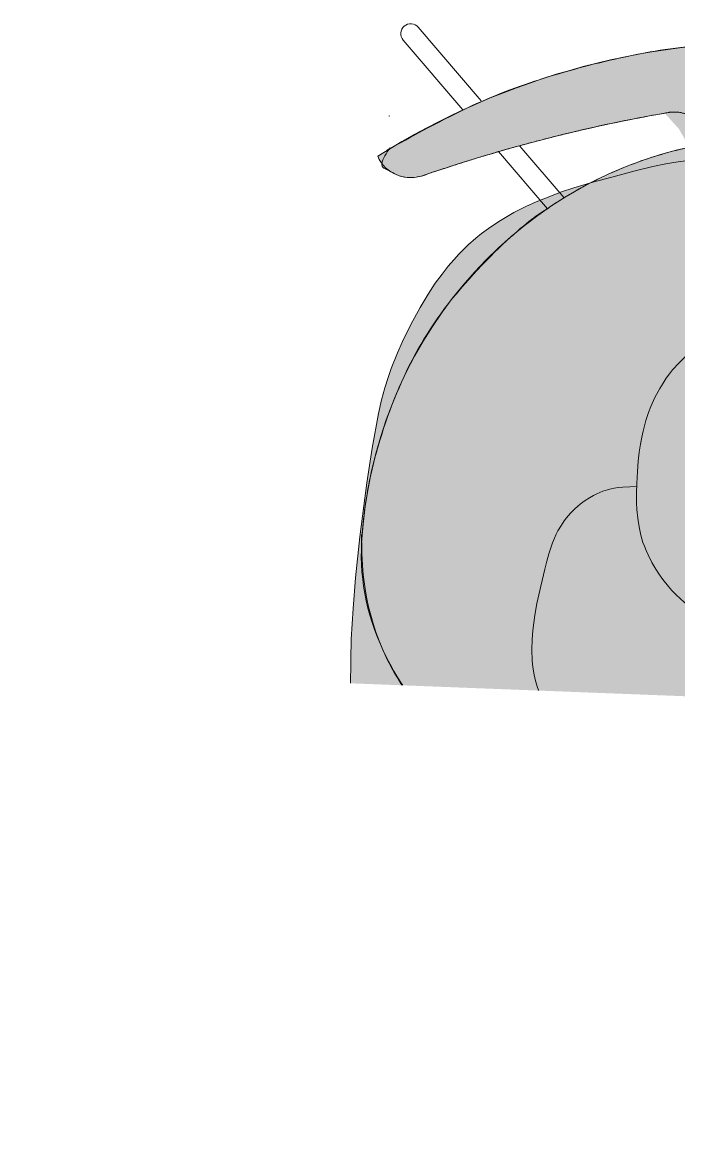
# Model space of a CAD drawing. Header units: millimetres. Extents: x 32078 to 83548, y -4690 to 56252.
# Drawn here: x 79330 to 79728, y 4141 to 4825 of the extents above; entities that cross this region are included whole.
import ezdxf

# ---------------------------------------------------------------- set-up
doc = ezdxf.new("R2010")
doc.units = ezdxf.units.MM
doc.header["$MEASUREMENT"] = 0
for name, color, linetype, lineweight in [('FURN-FREE', 1, 'Continuous', 0), ('PRES-FILL', 7, 'Continuous', 0), ('PRES-PEOP', 42, 'Continuous', 0)]:
    doc.layers.add(name, color=color, linetype=linetype, lineweight=lineweight)

# ---------------------------------------------------------------- blocks, each defined once
blk = doc.blocks.new('ANT')
at = {"color": 0, "linetype": 'ByBlock', "lineweight": -2}
for p, q in [((-230.6050000000105, 252.357999999992), (-230.5850000000064, 252.358999999994)), ((-222.1100000000006, 252.0419999999986), (-182.1699999999983, 208.846999999997)), ((-230.9230000000098, 243.8939999999902), (-193.1000000000058, 202.9899999999971)), ((249.7079999999987, 243.2330000000002), (208.2010000000009, 201.5609999999951)), ((258.2299999999959, 234.7639999999892), (218.9060000000027, 195.2989999999882)), ((-237.2880000000005, 197.6639999999979), (-237.7750000000087, 197.3369999999968)), ((-170.4360000000015, 178.4900000000052), (-139.4140000000043, 144.9219999999959)), ((-157.5270000000164, 182.199999999998), (-129.5179999999964, 151.9010000000026)), ((181.9289999999892, 175.1599999999908), (153.1640000000043, 146.2839999999951)), ((194.6730000000098, 170.9689999999891), (162.7639999999956, 138.9270000000015)), ((237.9220000000059, 154.1480000000001), (237.9239999999991, 154.1490000000022)), ((-190.0080000000016, -176.9710000000096), (-240.1240000000107, -227.2660000000005)), ((200.5109999999986, -183.8859999999968), (249.0679999999847, -236.3980000000092)), ((-180.8860000000132, -184.845000000003), (-231.622000000003, -235.7580000000007)), ((191.0699999999924, -191.3760000000084), (240.2560000000085, -244.5679999999966)), ((-240.101999999999, -235.751000000002), (-240.1240000000107, -235.7599999999993)), ((248.7309999999998, -244.874000000008), (248.7309999999852, -244.8850000000084))]:
    blk.add_line(p, q, dxfattribs=at)
at = {"color": 0, "linetype": 'ByBlock', "lineweight": -2, "extrusion": (0, 0, -1)}
for centre, radius, start, end in [((226.5099585044227, 247.9666756855686), 6.000000000000012, 47.15889444444444, 137.2503583333333), ((-10.84310449811164, -197.5296352611722), 449.2945550665204, 55.50108333333331, 90.38600277777779), ((-4.928342642931966, -185.8805704262895), 436.8134136936627, 91.17048888888888, 126.0554083333333), ((-253.9718071523967, 238.9973606325348), 6.000000000000004, 135.0319611111111, 224.8725805555556), ((-244.6581340468256, -240.4625302021313), 6.000000000000006, 137.325825, 227.2958666666667), ((-244.6504633875156, -240.4851204502565), 6.000000000000004, 227.1111666666667, 317.2096027777778)]:
    blk.add_arc(centre, radius, start, end, dxfattribs=at)
at = {"color": 0, "linetype": 'ByBlock', "lineweight": -2}
for centre, radius, start, end in [((-226.515271302691, 247.9676244759767), 5.999999999999996, 132.8928833333333, 222.7335027777778), ((253.9664626423328, 238.9966108046392), 6.000000000000006, 45.01981666666666, 135.1112805555555), ((132.7071059823938, -735.3424480638214), 962.6963830246399, 102.0174, 111.1355305555556), ((-169.4349192846275, -727.9805375626966), 971.6445047199427, 65.21296111111113, 74.33109166666668), ((-235.875985219478, -231.4913881488419), 6.000000000000004, 135.1867472222222, 225.1567888888889), ((-235.8691630907997, -231.5142489645104), 6.000000000000012, 224.9720888888888, 315.0705249999999)]:
    blk.add_arc(centre, radius, start, end, dxfattribs=at)
for centre, major_axis, ratio, start_param, end_param in [((-69.79697139904601, 189.0052291860693), (-18.85645010637373, -11.42001704835106), 0.7101413615132942, 2.274888714839134, 4.205581096373834), ((93.713626152894, 189.1944012008817), (18.41705503726558, -12.11588146826803), 0.7751110379519796, 2.077604210805752, 4.019110361497601)]:
    blk.add_ellipse(centre, major_axis=major_axis, ratio=ratio, start_param=start_param, end_param=end_param, dxfattribs=at)
at = {"color": 0, "linetype": 'ByBlock', "lineweight": -2, "extrusion": (0, 0, -1)}
for centre, major_axis, ratio, start_param, end_param in [((5.602032608047011, -66.64383137635195), (4.853131661300831, 259.9547020407177), 0.9615384615384601, 4.71238898038469, 6.033510042954888), ((9.50135314144427, -66.71662820160145), (4.853131661300831, 259.9547020407177), 0.9615384615384601, 0.2429364510200118, 1.570796326794897), ((246.9130862459133, 173.3136979749497), (9.336634261293675, 19.01903679660439), 0.7660621444968637, 1.570796326794897, 3.125323324560488), ((6.022656809931505, -66.65119433997006), (-253.4356479310827, 4.731426504006881), 0.7101157289572861, 3.141592653589793, 4.71322896856858)]:
    blk.add_ellipse(centre, major_axis=major_axis, ratio=ratio, start_param=start_param, end_param=end_param, dxfattribs=at)
at = {"color": 0, "linetype": 'ByBlock', "lineweight": -2, "extrusion": (0, 0, -0.9999999999999999)}
blk.add_ellipse((-222.6850850694027, 182.080675664628), major_axis=(20.94804797271574, 9.330090363337074), ratio=0.9239178866150758, start_param=1.587065655824202, end_param=3.141592653589793, dxfattribs=at)
at = {"color": 0, "linetype": 'ByBlock', "lineweight": -2, "extrusion": (0, 0, -0.9999999999999998)}
blk.add_ellipse((5.602729983103927, -66.64335468206355), major_axis=(-249.9564442699204, 4.666472751250923), ratio=0.7200000000000009, start_param=4.7115489922008, end_param=6.283185307179586, dxfattribs=at)
at = {"color": 0, "linetype": 'ByBlock', "lineweight": -2}
blk.add_point((258.2100000000064, 243.2360000000053), dxfattribs=at)
blk = doc.blocks.new('*U31')
h = blk.add_hatch(color=7)
edge = h.paths.add_edge_path()
edge.add_arc((-189.523069857958, 3.894953851107857), 436.8134136936625, 323.9445916666667, 358.8295111111111)
edge.add_line((247.1991972945689, -5.028036447503837), (248.1122242495794, -5.046691238021594))
edge.add_arc((-201.1721346928398, -2.019808004086372), 449.2945550665203, 359.6139972222223, 394.4989166666667)
edge.add_ellipse((178.4381762329613, 231.508381563428), major_axis=(-9.330090363337064, 20.94804797271573), ratio=0.9239178866150756, start_angle=1.272221872585407e-14, end_angle=89.06783611111112)
edge.add_line((158.9346738031709, 223.2300806680141), (158.9509580197864, 223.2407149623905))
edge.add_arc((-738.9849474954881, -123.8838094883686), 962.6963830246394, 18.35208826825931, 21.135530555555476, ccw=False)
edge.add_line((174.7483423471513, 179.2264030120568), (174.8475005683376, 179.2592964940268))
edge.add_line((174.8475005683376, 179.2592964940268), (174.7632560480815, 179.1814415873669))
edge.add_arc((-738.9849474954881, -123.8838094883686), 962.6963830246394, 12.01740000000001, 18.349268978559394, ccw=False)
edge.add_line((202.6133815910016, 76.5579839336715), (202.6133855943626, 76.55796512744564))
edge.add_ellipse((185.3627297544026, 78.62026789308584), major_axis=(-11.42001704835106, 18.85645010637373), ratio=0.7101413615132938, start_angle=130.3415222222222, end_angle=240.9620472222222, ccw=False)
edge.add_line((182.548972090568, 60.23238496079284), (182.7609163116595, 60.28017894513323))
edge.add_ellipse((-70.28633080801956, 3.22126388597826), major_axis=(259.9547020407176, -4.853131661300873), ratio=0.9615384615384599, start_angle=14.30533888888888, end_angle=36.56680948074337)
edge.add_line((141.2796922553734, 148.2373896328063), (141.2795005683292, 148.2372964940296))
edge.add_line((141.2795005683292, 148.2372964940296), (141.2796552746968, 148.2374394665385))
edge.add_ellipse((-70.28633080801956, 3.22126388597826), major_axis=(259.9547020407176, -4.853131661300873), ratio=0.9615384615384599, start_angle=36.56682350138795, end_angle=90)
edge.add_line((-65.61985805676068, 253.1777081558976), (-65.61938136247227, 253.1770107808261))
edge.add_ellipse((-70.28585411373206, 3.220566510921344), major_axis=(-4.666472751250969, -249.9564442699204), ratio=0.7200000000000008, start_angle=180, end_angle=270.0477989558357)
edge.add_line((-250.2583243620596, 6.371899793577404), (-250.2582958129464, 6.373381804273564))
edge.add_line((-250.2582958129406, 6.373381804252858), (-250.2583502784364, 6.370465271509602))
edge.add_line((-250.2583502784393, 6.370465271513389), (-250.2583243620558, 6.37189979357032))
edge.add_ellipse((-70.29369377163857, 2.800639684093767), major_axis=(-4.731426504006924, -253.4356479310827), ratio=0.710115728957286, start_angle=269.9522072734702, end_angle=360)
edge.add_line((-75.02512027564444, -250.6350082469871), (-75.02560038452975, -250.6345009173383))
edge.add_ellipse((-70.35912763326996, -0.6780566474189982), major_axis=(259.9547020407176, -4.853131661300873), ratio=0.9615384615384599, start_angle=270, end_angle=346.0807666666667)
edge.add_line((180.8396707460943, -65.5166733845399), (182.3148174292173, -65.89743086454109))
edge.add_ellipse((185.5519017692131, -84.89032965886872), major_axis=(-12.11588146826803, -18.41705503726557), ratio=0.7751110379519798, start_angle=119.0379527777778, end_angle=230.2780611111111, ccw=False)
edge.add_line((203.9136546580557, -84.16156648722244), (203.913648516741, -84.16158838126285))
edge.add_arc((-731.6230369943642, 178.2582157786528), 971.6445047199423, 335.21311689757607, 344.3310916666667, ccw=False)
edge.add_line((150.507241983214, -229.0981570245494), (150.5065005683336, -229.1007035059738))
edge.add_line((150.5065005683336, -229.1007035059738), (150.5061343833841, -229.1005555235897))
edge.add_line((150.5061343833841, -229.1005555235897), (150.5055005683334, -229.0987035059807))
edge.add_line((150.5055005683334, -229.0987035059807), (150.5383184758211, -228.9914209545095))
edge.add_ellipse((169.6711985432821, -238.089789751888), major_axis=(19.0190367966044, -9.336634261293678), ratio=0.7660621444968635, start_angle=180.9321638888889, end_angle=270)
edge.add_line((162.5187564786829, -252.659553866557), (163.6179454810781, -253.1991566765646))
at = {"color": 0}
blk.add_rational_spline([(163.6179454810836, -253.1991566765646), (244.3956380618656, -142.2440036543121), (247.1991972945671, -5.028036447503837), (247.6557107720746, -5.037363842769992), (248.1122242495794, -5.046691238021594), (249.0632559276291, 136.1162228151952), (169.1080861778337, 252.4564290876733), (150.0661567962443, 243.9753090432933), (158.93467380316, 223.2300806680141), (158.9428159114777, 223.2353978152096), (158.9509580197864, 223.2407149623905), (167.3843117158976, 201.425456879937), (174.7483423471567, 179.2264030120568), (174.7979214577445, 179.2428497530345), (174.8475005683376, 179.2592964940268), (174.8053783082105, 179.2203690406895), (174.7632560480815, 179.1814415873669), (191.5264878288363, 128.6399398121866), (202.6133815910052, 76.5579839336715), (202.6133835926821, 76.55797453057312), (202.6133855943626, 76.55796512744564), (207.6479790385383, 47.05271919770166), (182.5489720905607, 60.23238496079284), (182.6549442011146, 60.25628195295576), (182.7609163116595, 60.28017894513323), (171.0129643532546, 108.169977247002), (141.2796922553671, 148.2373896328063), (141.2795964118504, 148.2373430634179), (141.2795005683292, 148.2372964940296), (141.279577921513, 148.2373679802695), (141.2796552746968, 148.2374394665385), (65.21804999950018, 250.7350764623698), (-65.61985805676886, 253.1777081558976), (-65.61961970961602, 253.1773594683618), (-65.61938136247227, 253.1770107808261), (-245.7382225845531, 256.5396752922825), (-250.2583243620556, 6.37189979357936), (-250.2583100890397, 6.372640798916109), (-250.2582958129451, 6.373381804252858), (-250.2583230456876, 6.37192353788123), (-250.2583502784364, 6.370465271509602), (-250.2583373217258, 6.371182532544481), (-250.2583243620556, 6.37189979357936), (-255.1439419148483, -247.2723441011622), (-75.02512027564535, -250.6350082469871), (-75.02536033008619, -250.6347545821627), (-75.02560038452975, -250.6345009173383), (128.3684962364832, -254.4316945140599), (180.8396707460925, -65.51667338452535), (181.5772440876553, -65.70705212453322), (182.3148174292173, -65.89743086454109), (209.2685806552236, -53.96520079177571), (203.9136546580557, -84.16156648722244), (203.9136515873979, -84.16157743423537), (203.913648516741, -84.16158838126285), (182.9888989878018, -158.7591245014191), (150.5072419832268, -229.0981570245494), (150.5068712757729, -229.0994302652543), (150.5065005683336, -229.1007035059738), (150.5063174758589, -229.1006295147963), (150.5061343833841, -229.1005555235897), (150.5058174758578, -229.0996295147779), (150.5055005683334, -229.0987035059807), (150.5219095220764, -229.0450622302305), (150.5383184758211, -228.9914209545095), (143.8066565910885, -243.4735979856196), (162.518756478692, -252.6595538665715), (163.0683509798801, -252.9293552715681), (163.6179454810836, -253.1991566765646)], [1, 0.954018458761833, 1, 1, 1, 0.954018458761833, 1, 0.7128353987122346, 1, 1, 1, 0.9997050096312174, 1, 1, 1, 1, 1, 0.9984737766805626, 1, 1, 1, 0.5691322564512941, 1, 1, 1, 0.9811892478442809, 1, 1, 1, 1, 1, 0.8932412642455915, 1, 1, 1, 0.7068117680607829, 1, 0.9999999999957255, 1, 1, 1, 0.999999999995883, 1, 0.7068118065158087, 1, 1, 1, 0.7875766260787885, 1, 1, 1, 0.5646781698281227, 1, 1, 1, 0.9968360298930732, 1, 1, 1, 1, 1, 1, 1, 1, 1, 0.7128353987122346, 1, 1, 1], degree=2, knots=[0, 0, 0, 0.03448275862068965, 0.03448275862068965, 0.06896551724137931, 0.06896551724137931, 0.1034482758620689, 0.1034482758620689, 0.1379310344827586, 0.1379310344827586, 0.1724137931034482, 0.1724137931034482, 0.2068965517241378, 0.2068965517241378, 0.2241379310344826, 0.2241379310344826, 0.2413793103448275, 0.2413793103448275, 0.2758620689655172, 0.2758620689655172, 0.3103448275862069, 0.3103448275862069, 0.3448275862068964, 0.3448275862068964, 0.3793103448275861, 0.3793103448275861, 0.4137931034482755, 0.4137931034482755, 0.4310344827586206, 0.4310344827586206, 0.4482758620689654, 0.4482758620689654, 0.4827586206896549, 0.4827586206896549, 0.5172413793103448, 0.5172413793103448, 0.5517241379310345, 0.5517241379310345, 0.5862068965517239, 0.5862068965517239, 0.6206896551724138, 0.6206896551724138, 0.6551724137931033, 0.6551724137931033, 0.6896551724137929, 0.6896551724137929, 0.7241379310344825, 0.7241379310344825, 0.7586206896551724, 0.7586206896551724, 0.7931034482758622, 0.7931034482758622, 0.8275862068965517, 0.8275862068965517, 0.8620689655172412, 0.8620689655172412, 0.8965517241379309, 0.8965517241379309, 0.9051724137931034, 0.9051724137931034, 0.9137931034482757, 0.9137931034482757, 0.9224137931034483, 0.9224137931034483, 0.9310344827586206, 0.9310344827586206, 0.9655172413793103, 0.9655172413793103, 1, 1, 1], dxfattribs=at)
at = {"color": 0, "linetype": 'Continuous', "lineweight": 0, "rotation": 270}
blk.add_blockref('ANT', (-3.642499431667602, 8.823296494025271), dxfattribs=at)
blk = doc.blocks.new('SERIES 7')
at = {"color": 0, "linetype": 'Continuous', "lineweight": 0, "rotation": 89.99999999999997}
blk.add_blockref('*U31', (-5.046691238036146, -248.112224249594), dxfattribs=at)
blk = doc.blocks.new('*U120')
at = {"layer": 'PRES-FILL', "linetype": 'ByBlock', "lineweight": -2}
h = blk.add_hatch(color=0, dxfattribs=at)
edge = h.paths.add_edge_path(flags=16)
edge.add_spline(control_points=[(-239.9524863308998, -161.0124088863231), (-239.2212068480148, -157.9110122816201), (-235.7149674933871, -154.085007166912), (-231.4126016438286, -150.0678667386237)], knot_values=[0, 0, 0, 0, 1, 1, 1, 1], degree=3, periodic=0)
edge.add_spline(control_points=[(-231.4126016438286, -150.0678667386237), (-224.747478510214, -137.8873331370123), (-218.2168042378744, -120.9757911663764), (-212.9241151692513, -126.0238091647479), (-207.8294236050142, -130.8829827112495), (-221.6645183844721, -140.966032833996), (-231.4126016438286, -150.0678667386237)], knot_values=[0, 0, 0, 0, 0.5095306753181346, 0.5095306753181346, 0.5095306753181346, 1, 1, 1, 1], degree=3, periodic=0)
edge.add_spline(control_points=[(-231.4126016438286, -150.0678667386237), (-234.2634168511113, -155.2777405440429), (-237.1388288752505, -159.6220975622564), (-239.9524863308998, -161.0124088863231)], knot_values=[0, 0, 0, 0, 1, 1, 1, 1], degree=3, periodic=0)
edge.add_spline(control_points=[(-239.9524863308998, -161.0124088863231), (-240.4032948050772, -162.9243124796049), (-239.7995365345687, -164.5608434287278), (-237.6776202227775, -165.7970222715376), (-220.977602491068, -175.5260622344504), (-203.960532280882, -185.4105026725156), (-186.754640152687, -194.685188583011), (-165.7502890488358, -206.0074006364011), (-144.8794356574554, -217.2609508401802), (-123.706836066809, -228.347149891968), (-103.5585007293839, -238.8970332521858), (-83.22230879989365, -250.0971559124737), (-60.75444813868762, -254.0934469609347), (-41.52798461100519, -257.5132004144398), (-21.98663363652213, -256.6827756325074), (-2.596294969359406, -256.3408671001816), (28.41673173792424, -255.794016494503), (59.45060442158683, -254.550764911939), (90.46306334774818, -254.0345243147021), (105.6249305891915, -253.7821363496332), (120.7877924816694, -254.9773984175699), (135.965280802131, -254.8931982903596), (154.5731156177726, -254.7899676354718), (172.1756785241078, -249.7708860747807), (189.863224886305, -240.462515105799), (222.5493998694619, -223.2608616897487), (249.7377119496769, -199.4903996830835), (261.5771928007607, -166.3757141015521), (269.6959013162368, -143.667921150336), (274.2707815196873, -120.8124063957366), (277.2513511636771, -97.42887154799246), (279.9169243905862, -76.51658568152925), (282.544114359006, -55.6095876408508), (285.0801855604523, -34.6817727486341), (288.1441489075742, -9.397759536208468), (291.1702784961044, 15.92754356788646), (293.5174693979652, 41.24678919529833), (295.291479945723, 60.38311456500378), (288.6375423779427, 79.20723903452745), (283.8079663851559, 98.16471077263122), (277.738679998828, 121.9884015710995), (270.8581083010422, 144.137345592113), (257.601952323027, 165.8287476761179), (244.4625023318895, 187.3291806367197), (226.3771582845666, 202.3113405306067), (204.7464937032964, 214.6055595702783), (183.8774473086542, 226.4668977441615), (163.0073696804047, 235.5725983305601), (140.1769944213611, 240.0180476983078), (107.0139216010857, 246.4754431387701), (73.74603251859298, 250.5958459202666), (40.34001843103124, 253.8846339691809), (15.28444376750213, 256.3513297652098), (-9.983324563715541, 257.5248594804289), (-35.20328793875251, 256.8048737118079), (-42.95128906430728, 256.5836818542448), (-51.55446082194703, 255.1478518421209), (-57.30015453588749, 249.6527203701116), (-77.55153934473856, 230.2844721557049), (-94.51446210323229, 209.6583913911454), (-113.4410824717334, 190.075542282153), (-133.4092552517077, 169.4150277835579), (-154.2033612236264, 149.3929533135233), (-173.9658345113148, 128.4651054239803), (-176.3620192949347, 125.9276198604639), (-176.7147552291817, 122.0470801973424), (-178.7305124079348, 119.1400444218889), (-180.8020494603334, 116.1525653816352), (-183.3955042560019, 113.6501951823739), (-186.2330924041507, 111.4249211487768), (-196.9490558517491, 103.0213213448442), (-213.0673644037006, 106.2023339232837), (-224.2204950171663, 96.98185802936496), (-238.6672208439259, 85.03851298583322), (-247.1651264564462, 68.61944543175923), (-253.7261879291736, 53.38625858772139), (-260.656671001967, 37.29536475795612), (-260.1999008536804, 13.98035777156474), (-254.9727570413415, -2.205602814268786), (-248.0791697845834, -23.55174052114307), (-206.7754332566383, 57.99489246275334), (-197.4728358368648, 43.3084751542192), (-192.176906299138, 34.94755962508498), (-209.4407440059704, 11.60212918152683), (-201.0816007402982, 1.716403765734867), (-199.7384243900788, 0.1279308611265151), (-196.9210028814568, -2.971730811244925), (-195.2018622719143, -1.513076489689411), (-172.4497696709968, 17.79159121042176), (-145.7242768354172, 43.5042753558082), (-141.3350861032268, 69.0592220172839), (-140.1769798368969, 75.8020011922199), (-141.389030323664, 83.03279752854723), (-144.255079560452, 90.31928122138197)], knot_values=[0, 0, 0, 0, 0.004098381531734696, 0.004098381531734696, 0.004098381531734696, 0.03635368013720219, 0.03635368013720219, 0.03635368013720219, 0.07572982011414187, 0.07572982011414187, 0.07572982011414187, 0.1132010653974124, 0.1132010653974124, 0.1132010653974124, 0.14526640270913, 0.14526640270913, 0.14526640270913, 0.1965519000639748, 0.1965519000639748, 0.1965519000639748, 0.2216251747810174, 0.2216251747810174, 0.2216251747810174, 0.25236539637566, 0.25236539637566, 0.25236539637566, 0.3091726121130702, 0.3091726121130702, 0.3091726121130702, 0.3481271264153437, 0.3481271264153437, 0.3481271264153437, 0.3829647993414165, 0.3829647993414165, 0.3829647993414165, 0.4250540564899624, 0.4250540564899624, 0.4250540564899624, 0.4568651827461615, 0.4568651827461615, 0.4568651827461615, 0.4968419500255261, 0.4968419500255261, 0.4968419500255261, 0.5364667654958765, 0.5364667654958765, 0.5364667654958765, 0.5746963866582342, 0.5746963866582342, 0.5746963866582342, 0.630228181300859, 0.630228181300859, 0.630228181300859, 0.6718787961638446, 0.6718787961638446, 0.6718787961638446, 0.6846745725113127, 0.6846745725113127, 0.6846745725113127, 0.7297748169105458, 0.7297748169105458, 0.7297748169105458, 0.7773569765908894, 0.7773569765908894, 0.7773569765908894, 0.78312627708974, 0.78312627708974, 0.78312627708974, 0.7890552252170661, 0.7890552252170661, 0.7890552252170661, 0.8114455046014806, 0.8114455046014806, 0.8114455046014806, 0.8404477855449914, 0.8404477855449914, 0.8404477855449914, 0.8710830444871903, 0.8710830444871903, 0.8710830444871903, 0.9114849997865957, 0.9114849997865957, 0.9114849997865957, 0.9344856628054873, 0.9344856628054873, 0.9344856628054873, 0.9381814897131244, 0.9381814897131244, 0.9381814897131244, 0.9870941822375215, 0.9870941822375215, 0.9870941822375215, 1, 1, 1, 1], degree=3, periodic=0)
edge.add_line((-144.255079560452, 90.31928122138197), (-95.31612511958883, 113.2414254034957))
edge.add_spline(control_points=[(-95.31612511958883, 113.2414254034957), (-73.79272867241707, 123.3226051567181), (-52.03402328233915, 132.8844799221697), (-30.0334711214191, 141.9146900501219), (-6.674303095338473, 151.5025492159621), (20.98957123037508, 144.8923246508639), (45.61527358014973, 138.9913765835518), (58.97043579228102, 135.7911381690355), (71.61061726711068, 132.0110950033704), (82.34120677545525, 120.637196407959), (90.66936752237689, 111.8097544721968), (94.78006318725784, 102.2058977594279), (95.48042894361606, 91.60739822073083)], knot_values=[0, 0, 0, 0, 0.3242048070790112, 0.3242048070790112, 0.3242048070790112, 0.6684304659642469, 0.6684304659642469, 0.6684304659642469, 0.8551130404015013, 0.8551130404015013, 0.8551130404015013, 1, 1, 1, 1], degree=3, periodic=0)
edge.add_line((95.48042894361606, 91.60739822073083), (96.04298071459925, 83.0944110700948))
edge.add_spline(control_points=[(96.04298071459925, 83.0944110700948), (82.26625688535205, 83.50662463964545), (68.43307370899129, 82.7950343824341), (54.3888899844651, 76.20992686519457), (36.39102424858083, 67.770997036685), (25.88419175099625, 56.3633295394684), (14.54979706520226, 39.72071040702576), (2.985574218556394, 22.74062794685597), (-3.426805924797918, 5.507174289465183), (-4.858945993070847, -11.86881220420764), (-6.140735119391138, -27.42060845739616), (-2.597705011818107, -43.15895750903292), (9.226037338631613, -59.14840762733365), (19.56657311867821, -73.13209199310222), (32.29822144419359, -77.0210520363471), (44.8119480754267, -83.54295276748599), (54.3577180379616, -88.51801462819276), (74.17222895972009, -81.21134401648305), (76.7266228377166, -91.58238122421608), (78.03122683460879, -96.87917460840254), (74.46627252651979, -102.5621957618132), (72.8897972476534, -107.9475888007291), (68.91827490326614, -121.5146957984689), (72.48459253994861, -137.8431872470246), (59.6269040072093, -148.162834997609), (41.66772113882507, -162.5769686592685), (20.45791926366201, -153.7455782445759), (1.22366967909511, -157.5147138919274), (-16.03507997663564, -160.896731384797), (-33.6338141730148, -168.8618674341415), (-50.56368662166005, -169.1227630973735), (-78.1081714659731, -169.5472339055559), (-102.4511716447341, -142.6508810736559), (-128.7039567292286, -132.3806935725152), (-153.1093946709525, -122.8331951680302), (-181.3577003890759, -117.7178796278313), (-205.3418513705556, -108.5033554362453), (-229.9704173450182, -99.0412520183163), (-230.6249537844033, -40.50484273326583), (-248.3572336145307, -38.18923861795338), (-250.3143522600976, -37.93366448803863), (-254.5140487485123, -40.71043529809685), (-256.145673254995, -42.89104730190593), (-261.311568188712, -49.79509443913412), (-254.6454996634247, -73.93077895756869), (-257.6565244524791, -71.65543706832977), (-261.7004528053012, -68.59956067318853), (-266.3073291088895, -46.45354048759327), (-273.404001993511, -36.3206696355337), (-276.2275149867437, -32.28916177614883), (-281.8691634543156, -20.97848918188538), (-284.7092405751155, -25.87623831439123), (-289.8915543205867, -34.81320430935011), (-291.2073110859483, -43.97704213649558), (-291.4669513858153, -53.13588879049348), (-292.1272987534894, -76.42973139468813), (-293.7031375529896, -99.68674977481714), (-279.4779087040315, -123.5510290288221), (-269.2669864230202, -140.6808976124885), (-255.6097869407431, -151.9757691284467), (-244.0835488535049, -160.6457718901074), (-242.7287510102933, -161.6648468869389), (-241.3482166776394, -161.7020805101056), (-239.9524863308998, -161.0124088863231)], knot_values=[0, 0, 0, 0, 0.0445675321191511, 0.0445675321191511, 0.0445675321191511, 0.1016815997639398, 0.1016815997639398, 0.1016815997639398, 0.1599537725823565, 0.1599537725823565, 0.1599537725823565, 0.2121083342373425, 0.2121083342373425, 0.2121083342373425, 0.2577204674264914, 0.2577204674264914, 0.2577204674264914, 0.2925144935189276, 0.2925144935189276, 0.2925144935189276, 0.3102848248294786, 0.3102848248294786, 0.3102848248294786, 0.3550525854241348, 0.3550525854241348, 0.3550525854241348, 0.4175826737119677, 0.4175826737119677, 0.4175826737119677, 0.4736904586800346, 0.4736904586800346, 0.4736904586800346, 0.5649764407445235, 0.5649764407445235, 0.5649764407445235, 0.6498388415546573, 0.6498388415546573, 0.6498388415546573, 0.7369813565731338, 0.7369813565731338, 0.7369813565731338, 0.746599309966639, 0.746599309966639, 0.746599309966639, 0.7770507628045908, 0.7770507628045908, 0.7770507628045908, 0.817948298408715, 0.817948298408715, 0.817948298408715, 0.8342199689575515, 0.8342199689575515, 0.8342199689575515, 0.8639110295738617, 0.8639110295738617, 0.8639110295738617, 0.9394247835290591, 0.9394247835290591, 0.9394247835290591, 0.9936288375354178, 0.9936288375354178, 0.9936288375354178, 1, 1, 1, 1], degree=3, periodic=0)
at = {"layer": 'PRES-PEOP', "color": 0, "linetype": 'ByBlock', "lineweight": -2, "flags": 128}
for points in [[(-167.5444985743097, 123.7125613038515), (-164.4894077496665, 120.7396588099073), (-161.7032254504411, 117.8388757807988), (-159.1761841198631, 115.0300419828563), (-154.7125811707128, 109.5643366070144), (-151.1655572340014, 104.6103398040868), (-148.3908963829581, 100.179182869877), (-146.2513978253537, 96.25148610482574), (-144.6245079745222, 92.7917998345074), (-143.405047500718, 89.75749452794844), (-142.505218379777, 87.10408605234988), (-141.8532212292903, 84.7882942569122), (-141.03481761486, 80.76093691385176), (-140.7066733051006, 77.77193631550472), (-140.6303372918319, 75.55374430987285), (-140.8023023735132, 72.27305449509004), (-141.3350861032268, 69.0592220172839), (-142.6667095292087, 64.17457425982866), (-144.3098834712846, 59.57692376180785), (-146.1712184870821, 55.26386946724961), (-148.1767093907001, 51.22893419281172), (-150.2680741347158, 47.4627439040778), (-154.683432885101, 40.47335335338721), (-159.005767624496, 34.47047519346233), (-163.0806212212219, 29.33420814803685), (-166.8310898302234, 24.94898282580834), (-173.7104296022062, 17.57035907909449), (-179.047246751783, 12.32741471128247), (-183.1010525021757, 8.583672094260692), (-189.1912877617879, 3.308061008385266), (-195.2018622719143, -1.513076489689411), (-195.3615245339242, -1.621562457963591), (-195.5218711852785, -1.704042933837627), (-195.6821508840085, -1.763606107284431), (-195.8417152802604, -1.803023339118226), (-196.0000077621589, -1.824779914648389), (-196.1565533333496, -1.831102890209877), (-196.4677941518767, -1.80441980928299), (-196.7676138243496, -1.736180442356272), (-197.0542668747921, -1.637667422430241), (-197.3266764298523, -1.517798973683966), (-197.5842786112371, -1.383584546652855), (-197.8268985454069, -1.240495873091277), (-198.2820582470813, -0.9333718269044766), (-198.6773165879422, -0.630681372305844), (-199.018119925031, -0.3462031646486139), (-199.5962288572809, 0.1795483040623367), (-200.0084614576763, 0.5830934388068272), (-200.3022274655077, 0.8830535240558675), (-200.7130184695834, 1.316830520823714), (-200.903034228777, 1.521933799376711), (-201.0816007402982, 1.716403765734867), (-201.8501943709016, 2.679275059359497), (-202.4523284786783, 3.682228318066336), (-202.9099828979879, 4.715201601065928), (-203.24269022928, 5.769397504409426), (-203.4677867696009, 6.837148112885188), (-203.6006388586356, 7.911793418097659), (-203.6410196744837, 10.09455882789916), (-203.4498841749373, 12.24409282543638), (-203.1007158458333, 14.33244161537732), (-202.649752457558, 16.34012164335581), (-201.5644602326956, 20.18819990486372), (-199.3181864227463, 26.95772859783028), (-198.4999786754079, 29.43056039590738), (-197.8488824267051, 31.53458742368093), (-197.352865343486, 33.31642114541319), (-196.9913841861235, 34.82117680784722), (-196.7414164754373, 36.09017674195638), (-196.4802982278634, 38.18855029738916), (-196.4555814087234, 39.64675025529868), (-196.5466639895931, 40.66789568724926), (-196.879490042963, 42.07186352930148), (-197.4728358368648, 43.3084751542192), (-198.450929026646, 44.42349782641395), (-199.5635811620205, 45.00250806470285), (-200.7860031034843, 45.12443902557425), (-202.0963939151125, 44.85908340661263), (-203.4756252505294, 44.2680484331504), (-204.9069570918482, 43.40561631314631), (-206.3757818294371, 42.3195192298881), (-207.8693939540726, 41.05163708877808), (-209.3767828902937, 39.63862545952725), (-212.4455200861148, 36.44704578298843), (-215.4696669933974, 33.00232754151511), (-218.4036049761289, 29.46705616555118), (-224.0643320411664, 22.33569426705071), (-229.0679631187522, 15.91949471758562), (-233.3838408152396, 10.47396562012727), (-237.0449006690997, 6.041630438179709), (-240.1147158944432, 2.554160690167919), (-242.668153110073, -0.1068734793952899), (-244.780514656266, -2.075151536962949), (-246.521881500068, -3.480707769704168), (-247.9545680113742, -4.440662617678754), (-249.1323756973152, -5.055590793199372), (-250.1008325757575, -5.409046146160108), (-250.8979241276011, -5.568728950151126), (-252.1728950967145, -5.491302915674169), (-253.0228843152054, -5.116934736390249), (-253.5972197586616, -4.648025500457152), (-254.3521308296886, -3.626997003128054), (-254.9727570413415, -2.205602814268786), (-255.9107308049743, 0.821062761824578), (-256.6876829925859, 3.812764395639533), (-257.3224477642225, 6.735416436335072), (-257.8322589943082, 9.564553445801721), (-258.5561163988159, 15.05519978154916), (-258.9294550439035, 20.00151856918819), (-259.0471623717231, 24.39039603903075), (-258.983553772995, 28.24518001047545), (-258.7959100316448, 31.60774489495088), (-258.1598820053141, 37.41447994687769), (-257.4161116134228, 41.65711917959561), (-256.7027513416133, 44.7492675260728), (-255.374527031895, 49.20325823815074), (-253.7261879291736, 53.38625858772139), (-251.0839913306636, 59.14048171063769), (-248.6189327997999, 64.22117088430969), (-246.314386581188, 68.66311965965724), (-244.1645382872048, 72.52111651250743), (-242.1676772561059, 75.8575259099598), (-240.3226750866634, 78.73513756354805), (-236.8512443186619, 83.64772533426003), (-234.0248031118481, 87.20354621682782), (-231.7683025773485, 89.78366660205938), (-228.1469610683607, 93.49286113650305), (-224.2204950171663, 96.98185802936496), (-222.0806859460772, 98.56091516578454), (-219.9806299491811, 99.81110616555088), (-217.9407707523505, 100.8069574565598), (-215.9754652580041, 101.6072076769779), (-214.0943041146966, 102.2579508644558), (-210.4913702619897, 103.2754376490921), (-197.7215699831268, 106.1532303936838), (-194.6509106950161, 107.0694873080211), (-192.4193393038859, 107.897515071134), (-190.7947614081795, 108.6179285441904), (-188.45018114918, 109.8885171141155), (-186.2330924041507, 111.4249211487768), (-185.1816359302566, 112.2721770500357), (-184.2828189366719, 113.0368794757233), (-183.5143818516644, 113.7252274143102), (-182.2146439271646, 114.9764615241729), (-181.2814050469697, 115.9568197769695), (-180.6070730967385, 116.717351009589), (-179.6400360490097, 117.9012590721977), (-178.7305124079348, 119.1400444218889), (-178.3707596436288, 119.6962989901949), (-178.0641519839983, 120.2354113982874), (-177.7995787431209, 120.7537828564964), (-177.3500823545191, 121.7513802230387), (-175.9336357638331, 125.3063375611382), (-175.5341471174852, 126.1585383866477), (-175.2021056739313, 126.7753353298467), (-174.9301949307637, 127.222471967063), (-174.4786037203294, 127.8640022633626), (-173.9658345113148, 128.4651054239803), (-158.9794625175955, 144.0153933609108), (-136.1554719465657, 167.0206261346466), (-113.4410824717334, 190.075542282153), (-99.55932492906868, 204.9174473965977), (-79.0566125989917, 227.4394104408129), (-68.45024936706523, 238.6282112327754), (-62.95756184925722, 244.1664477817685), (-57.30015453588749, 249.6527203701116), (-56.18107550213153, 250.6378283677768), (-55.07763079632332, 251.4784500267269), (-53.99939510202239, 252.1967821204162), (-52.95336714329551, 252.8114895666367), (-51.94449332939166, 253.3382827086753), (-49.98789987670443, 254.2037271608133), (-48.21699549442747, 254.8384870915324), (-46.6312812667984, 255.3071160735999), (-45.22205613361166, 255.6554145013361), (-42.72225337799591, 256.138149776787), (-40.83247833523455, 256.4046755154122), (-38.00008508970313, 256.671581373972), (-35.20328793875251, 256.8048737118079), (-25.76741235459667, 256.9796952227771), (-9.229583887767149, 256.8902897140506), (3.181646309206371, 256.5086717614031), (21.78512663934089, 255.4618205977167), (40.34001843103124, 253.8846339691809), (65.38048394160433, 251.2356143153447), (84.11458835899975, 248.9642907636444), (98.14534591382653, 247.0584422114771), (119.1689063323802, 243.811078460014), (140.1769944213611, 240.0180476983078), (148.6549965500353, 238.1344177680294), (155.9365731519247, 236.1479309515271), (162.2169521710111, 234.1623810375459), (167.651750280932, 232.2434305064671), (177.0498642295906, 228.4972117450816), (184.0244420741083, 225.3806699424313), (194.4075570907416, 220.2469684769021), (204.7464937032964, 214.6055595702783), (212.6988303666903, 209.852771061298), (219.3693948512819, 205.4537779400562), (224.9767355794975, 201.3959968396666), (229.701419013044, 197.6691477697022), (233.6922841027381, 194.2621060688252), (237.0718894111251, 191.1617057605181), (242.7268204757147, 185.4494053882663), (246.7453274343898, 180.9094094463217), (249.6305528577441, 177.3513549615891), (253.74654289099, 171.7545214264683), (257.601952323027, 165.8287476761179), (262.2762748978657, 157.6794683897897), (265.9316660305494, 150.4971721526381), (268.832630369724, 144.1662716221326), (271.1668261197019, 138.5866422632826), (274.85307907481, 128.7206602466176), (277.3370600004419, 121.226185136431), (280.7157985382646, 109.8117015447788), (283.8079663851559, 98.16471077263122), (287.6098203292195, 83.96996625175234), (290.3344633757179, 73.32533827237785), (292.0322797496092, 65.33305920404382), (292.9954549037893, 59.3298400020285), (293.494523958022, 54.82064667898521), (293.7226115512167, 51.43421677751758), (293.7988841321776, 46.34620207473927), (293.5174693979652, 41.24678919529833), (291.6374361951193, 22.26534618235019), (288.4760280165046, -6.212655250128591), (285.0801855604523, -34.6817727486341), (281.2144594161036, -66.06461339937232), (277.2513511636771, -97.42887154799246), (276.0578998951014, -106.1717525192653), (274.8767634710021, -113.7817108874588), (272.4491619436394, -127.0227490225661), (270.2808677068397, -136.9015661555313), (268.4331266036024, -144.2880854648683), (265.2665386550825, -155.3414959536894), (261.5771928007607, -166.3757141015521), (259.1610469051266, -172.4905979537434), (256.5843334140682, -178.0265614281525), (253.905625718703, -183.0466002167232), (251.1720562658957, -187.6059997041302), (248.4213086224927, -191.753366377292), (242.7967584704065, -199.2047441898321), (237.4045672531347, -205.3850099755946), (232.3502387776844, -210.5393677798274), (227.6865575384509, -214.8599294498854), (219.0246863404718, -222.0067019043199), (212.1461694443087, -227.0307388100191), (206.7924357438806, -230.6152997260942), (198.4787999198916, -235.7056114160514), (189.863224886305, -240.462515105799), (183.2480772718609, -243.7356105581421), (177.4485069997609, -246.2710958026873), (172.3595087641361, -248.2329148973804), (167.8918045354903, -249.7494348249311), (163.9686457463504, -250.9208567071182), (160.523509290073, -251.8251944676449), (154.4623818654145, -253.1328154694056), (149.8858999132162, -253.8803857469175), (146.434179943727, -254.3079674937908), (141.2223028741701, -254.7325112678955), (135.965280802131, -254.8931982903596), (124.5895583042284, -254.7566698916489), (107.5256109034553, -254.2158860741474), (98.99403303506278, -254.0266563145706), (90.46306334774818, -254.0345243147021), (43.93335605013544, -255.1771867579082), (-2.596294969359406, -256.3408671001816), (-17.1414287808575, -256.6160611843225), (-28.04863310907967, -256.6767409476015), (-36.22764680155797, -256.5128130073281), (-42.36092983973231, -256.2182807968202), (-46.96025990402359, -255.8781769816851), (-53.85811527847545, -255.1424441111303), (-60.75444813868762, -254.0934469609347), (-64.97073085603006, -253.2592890843516), (-72.73302654156396, -251.2817044900294), (-79.38723114988898, -249.1585496895859), (-85.11712610700306, -247.0418034586182), (-90.06862815475597, -245.0193186391552), (-98.61619355276616, -241.1682932289259), (-111.2295769614111, -234.8814595137665), (-123.706836066809, -228.347149891968), (-155.2897907351526, -211.6086690238735), (-186.754640152687, -194.685188583011), (-199.623195255921, -187.6233270316297), (-218.7655833834706, -176.7640975622344), (-237.6776202227775, -165.7970222715376), (-238.753151591698, -165.0220803482371), (-239.4714189217648, -164.1884112466942), (-239.8825678659814, -163.3078730367997), (-240.0310463490587, -162.390889612434), (-239.9561941468446, -161.446601554213), (-239.6927744237437, -160.4830020642839), (-239.2714527784465, -159.5070594032441), (-238.7192288269398, -158.5248271247401), (-238.0598248788265, -157.5415432814625), (-237.3140358340033, -156.5617196656822), (-235.6045697922682, -154.5960127200378), (-233.735466216338, -152.6855398912303), (-231.7998239392564, -150.8481578597275), (-227.8553885712618, -147.3243586602621), (-220.7634341554094, -141.1170287084824), (-218.3141298888304, -138.8461748474801), (-216.3716239213236, -136.9121361458674), (-214.8729922539787, -135.2726407725859), (-213.74741449254, -133.8866998234298), (-212.9260248079527, -132.7167185081489), (-212.3467476372052, -131.7293707835197), (-211.9561951298183, -130.8957652883983), (-211.7099179368906, -130.1912289979955), (-211.5095413403433, -129.0183283494553), (-211.5660155685619, -128.1924478868896), (-211.7325984882518, -127.60534233824), (-212.194002253882, -126.7796671258548), (-212.9241151692513, -126.0238091647479), (-213.8725753201543, -125.4105089328223), (-214.7932067805505, -125.1275466847583), (-215.6867445521384, -125.1266601484967), (-216.5539110634627, -125.365136923414), (-217.3954157313892, -125.80523725893), (-218.2119546048607, -126.4136738075322), (-219.0042100825749, -127.1611428956967), (-219.7728506969552, -128.0219023694081), (-220.5185309575163, -128.9733915359975), (-221.9662069828928, -131.1082352242229), (-223.3268346158648, -133.4040382871608), (-233.6297676644508, -153.541839944417), (-234.9288894405299, -155.6670759418339), (-236.0675059097839, -157.3203315237624), (-237.0652043084629, -158.5813497658237), (-237.939246285905, -159.5241577815468), (-238.7048260968058, -160.213776290213), (-239.375305366214, -160.7052721452201), (-240.5499586771593, -161.2929915003915), (-241.4320239557946, -161.4879240136215), (-242.0941650569002, -161.4855508961336), (-243.0883093166349, -161.2278119579132), (-244.0835488535049, -160.6457718901074), (-248.4941965130301, -157.2089185480727), (-252.3893798723866, -153.9729169584898), (-255.81434270725, -150.948948417572), (-258.8167300416389, -148.1440107685485), (-261.4432248717603, -145.5602064855048), (-266.0259894479768, -140.7280384083133), (-269.4410102830807, -136.8273844489158), (-271.9838800055522, -133.7367198954889), (-275.7596414414547, -128.8208379461867), (-279.4779087040315, -123.5510290288221), (-282.2303022245005, -119.1600930059212), (-284.4404776851961, -115.0402513770241), (-286.2096185128121, -111.1753394811822), (-287.6204804837662, -107.55004274557), (-288.740705261871, -104.1498745551653), (-289.6255425219279, -100.9611497096485), (-290.8935828718031, -94.98017905568122), (-291.6341568145808, -89.74539412649756), (-292.0411677293823, -85.16454966184392), (-292.3173943090969, -77.14890915424621), (-292.2520503935584, -71.13940591804567), (-291.4669513858153, -53.13588879049348), (-291.2609943950592, -49.65471339625947), (-290.9727705864198, -46.57794006280892), (-290.6241151610302, -43.87807562711532), (-290.2359694303641, -41.52042740845354), (-289.8265628179852, -39.46822301921202), (-289.4107693568458, -37.68553111549409), (-288.5433652054298, -34.60706747218501), (-287.7669332175674, -32.34320034725533), (-287.1086792936521, -30.676501844413), (-285.9915909765123, -28.23544173660048), (-284.7092405751155, -25.87623831439123), (-284.4523758226742, -25.50185157918895), (-284.1865656739701, -25.2210255030659), (-283.9141368752898, -25.02227974605921), (-283.6371263876708, -24.89533897102228), (-283.3573120765077, -24.83101406830247), (-283.0762403589861, -24.82109472250158), (-282.795251100928, -24.8582522579527), (-282.5155000271779, -24.93595179704425), (-282.2379788848302, -25.04837285708345), (-281.9635335760449, -25.19033759048034), (-281.4179700176737, -25.55148523930984), (-280.8925914508163, -25.98389770858921), (-280.3904958444991, -26.46237033170473), (-279.9135888024384, -26.96743895874533), (-279.4628619053956, -27.48422591738927), (-278.6141161777887, -28.54565566967358), (-277.8747187302361, -29.54826398415025), (-276.610769675498, -31.38907896909222), (-275.7076355695172, -32.77232953866769), (-275.066580550103, -33.77236507869384), (-274.6108799076901, -34.48494743324409), (-274.2851899005173, -34.99140072768205), (-273.8254616897275, -35.69573567521002), (-273.404001993511, -36.3206696355337), (-272.1144332110725, -38.34994940629986), (-270.9506862476483, -40.45564437804569), (-269.8979691331633, -42.57640910566261), (-268.943508898049, -44.66720782614721), (-267.2347308441213, -48.7705400945415), (-264.4792624421934, -56.11184964074346), (-263.5166316238128, -58.77651757263811), (-262.7034429501437, -61.01338694382866), (-262.0130765341892, -62.87356108331005), (-261.4244692532402, -64.41042135236785), (-260.9207760554509, -65.67463433243393), (-260.0635067861704, -67.67817605914024), (-259.4396553715414, -68.98204725552932), (-258.9818906785895, -69.83448212889198), (-258.3105847629504, -70.89103050432459), (-257.6565244524791, -71.65543706832977), (-257.4077447853542, -71.83484485191002), (-257.2126548313308, -71.86344994220417), (-257.0637071110177, -71.76206200642628), (-256.954227749522, -71.54919919620443), (-256.8783248085574, -71.24131986201974), (-256.8308057265085, -70.85303180466872), (-256.8071029902894, -70.39728118943458), (-256.8032072454462, -69.88552305178018), (-256.8156071258854, -69.3278751422622), (-256.8787568997441, -68.08864765254839), (-256.9759808766667, -66.7574689361063), (-257.0916140578129, -65.38161388697335), (-257.2141816808162, -63.99667489285639), (-257.4573229993493, -61.20747928721539), (-257.6553889420311, -58.62913108503562), (-257.8770967277251, -54.02384943547077), (-257.8928570987373, -52.32840075089189), (-257.8661648027519, -50.88330644732923), (-257.807214399144, -49.65909041769919), (-257.6124508098665, -47.63452456243976), (-257.3797071866729, -46.23841448691383), (-257.1507019257615, -45.2735338206403), (-256.7111545825619, -43.97840373188956), (-256.4449070713517, -43.40698583226185), (-256.145673254995, -42.89104730190593), (-255.8465300565831, -42.47548560239375), (-255.5089146730134, -42.07594762387453), (-255.1482179790946, -41.69698196482204), (-254.7762290051833, -41.34141596722475), (-254.4018676098767, -41.01077194289246), (-253.6463176281895, -40.40732020212454), (-252.9440275848592, -39.90856334450655), (-252.3115840532701, -39.50429599941708), (-251.7535661639713, -39.18169812350243), (-251.2678556719593, -38.92763483368617), (-250.8489017103702, -38.72985606062866), (-250.4896810352748, -38.57753964116273), (-250.1828350065007, -38.46145611115207), (-249.6672843284305, -38.30025480220502), (-249.3025722009716, -38.21729113585025), (-249.0436559973614, -38.17803524085321), (-248.6821772272579, -38.15850073142792), (-248.3572336145307, -38.18923861795338), (-246.7595199683628, -38.65269198376336), (-245.2984729377386, -39.38724063499831), (-243.9580218735737, -40.3505894230766), (-242.7239115045577, -41.50532251522236), (-241.5835110678318, -42.81839788473735), (-239.5092452147328, -45.85876885046309), (-237.699162889432, -49.23452372074826), (-236.0927098251423, -52.79129228275269), (-234.6433345163714, -56.41279139176186), (-232.0002196767737, -63.76728800560522), (-227.2488526466432, -77.50403866429406), (-225.3033534557517, -82.6317479032441), (-223.4798497278198, -86.98741757591779), (-221.7701606782312, -90.64462006094982), (-220.1725138577331, -93.69081585138338), (-218.6871572690825, -96.21436144164181), (-215.8671900303934, -100.2508988041081), (-213.5468128044886, -102.9079908465355), (-211.6791367079522, -104.6626987064083), (-208.6551186930637, -106.8674081210629), (-207.0362052731653, -107.7604102695623), (-205.3418513705556, -108.5033554362453), (-196.1462629629013, -111.7878250393696), (-187.8542771490056, -114.423221306206), (-172.9857745891823, -118.7096359737479), (-150.4710298832351, -125.0548097456922), (-139.4235769769066, -128.5190814071393), (-128.7039567292286, -132.3806935725152), (-123.8051399532997, -134.4892041311832), (-119.2490095960866, -136.761168302226), (-110.7777217931607, -141.6044162534527), (-96.0606925946422, -150.9953572959785), (-84.99244998476206, -157.8568721968331), (-80.81183633087403, -160.2068450768857), (-73.43343237684712, -163.8463989011798), (-67.83320876959715, -166.0682766507234), (-63.58763252967947, -167.3858430226537), (-60.37451325323491, -168.1511268988979), (-55.50324101208025, -168.9008728349727), (-50.56368662166005, -169.1227630973735), (-47.36630891382993, -168.995341651229), (-44.35992975754289, -168.7259620261757), (-38.70271012921785, -167.8829423868738), (-33.73439012281415, -166.8488329303364), (-29.37600917340751, -165.7716638412385), (-21.73119655007304, -163.6381629632087), (-10.24587121830609, -160.3015354762465), (-4.506490145040516, -158.7892339794053), (1.22366967909511, -157.5147138919274), (4.857258789570551, -156.9446033880231), (8.299600385695157, -156.6300725964684), (14.82431085094959, -156.4620814282825), (26.34955987156354, -156.7469520354352), (30.66793513531138, -156.7901595481089), (34.42975252025371, -156.7002299078449), (37.70176462397285, -156.4795531188574), (40.5452667745285, -156.1481470364961), (43.01536766248955, -155.7324377343612), (47.29002728496835, -154.6723075867048), (50.44922817364113, -153.5555621332605), (52.78855934537023, -152.51252286401), (56.24361360617695, -150.5809336064704), (57.94472378738919, -149.4359374736232), (59.6269040072093, -148.162834997609), (60.7790374949991, -147.1847418189864), (61.80815455591983, -146.2044157862256), (63.57331721263927, -144.2187960539595), (64.9755189458001, -142.2620149143913), (66.08964624258897, -140.351932294303), (66.97578027051804, -138.5014803957456), (67.68201781225162, -136.7196850282635), (68.24676849063326, -135.0124924019474), (72.8897972476534, -107.9475888007291), (73.207038756982, -106.9322404528939), (73.88680222553103, -105.0077692852938), (75.1769586633618, -101.6015052752336), (75.6372565478332, -100.3205666622671), (76.00737290222969, -99.20167198302806), (76.29638265076483, -98.22568680677796), (76.51599231849468, -97.37508667391376), (76.80885685940484, -95.89681339428353), (76.93754396984696, -94.79901974189852), (76.97472511395517, -93.98311641727923), (76.96578942175438, -93.37592525420769), (76.88804427772175, -92.47357505255786), (76.7266228377166, -91.58238122421608), (76.45514003626977, -90.6824791157851), (76.0982894386616, -89.90166168249561), (75.66898225190198, -89.22597286010568), (75.17868994707442, -88.64294377923943), (74.63758989516009, -88.14144334118464), (74.05469690832251, -87.7115432749415), (73.43798201870868, -87.34439630369889), (72.1083228768839, -86.75979537524108), (70.71602245827216, -86.34726506045263), (69.29850563982836, -86.06317821361881), (67.88400847941921, -85.87351253863017), (66.49347343250793, -85.75190735618526), (63.75267718762098, -85.63464807906712), (58.70651260844716, -85.60127707192441), (54.88830145173324, -85.5381243059237), (52.10382454859973, -85.36753298496478), (50.10138164922319, -85.12733529073012), (48.66533170159437, -84.86592907307204), (47.63266064094114, -84.61652456691081), (46.16599237706669, -84.14522468223004), (44.8119480754267, -83.54295276748599), (35.44060202681885, -78.86940356668492), (31.95789008685915, -77.10444110400567), (28.93916785552301, -75.48704685823759), (26.3261928123693, -73.98584330592712), (24.06592389112211, -72.58632579787809), (22.11106357882818, -71.28244380308024), (18.74879333739409, -68.78835685791273), (16.2825647834361, -66.71067795566341), (14.4676931310978, -65.01921906758798), (11.80670198733606, -62.24293655935617), (10.50585446016248, -60.7376560268749), (9.226037338631613, -59.14840762733365), (7.087683947338519, -56.26049924649124), (5.256092981973779, -53.53292569624318), (3.687471796903992, -50.96022624871694), (2.34438980538107, -48.5363562591665), (1.194828577791668, -46.25490135594737), (-0.6827444603313779, -41.95811373376637), (-2.038088551582405, -38.1836892990832), (-3.012069469555172, -34.87453602529422), (-3.707523452685564, -31.97720792077598), (-4.199690192269372, -29.44278485042742), (-4.80899188236981, -25.01460773681174), (-5.063626997029132, -21.70408418899751), (-5.136566087036954, -16.76472394140728), (-4.858945993070847, -11.86881220420764), (-4.506289866229054, -8.61522633889399), (-3.546292364769215, -2.523510745930253), (-2.382780162542986, 2.796725291234907), (-1.113791420650159, 7.443723062955542), (0.1908413630399082, 11.50319888997183), (1.482578509108862, 15.04990818485385), (4.084074257386419, 21.24405914808449), (6.323169352106561, 25.8786202094343), (8.166267460419476, 29.34802360209869), (11.19681244533695, 34.54120388400042), (14.54979706520226, 39.72071040702576), (16.66977082150152, 42.78359739032749), (20.65459532371733, 48.20630699732283), (24.19719127924418, 52.62294788305007), (27.37777807435305, 56.24827832507435), (30.24814718171001, 59.24536821525544), (32.84367239077437, 61.73919795700931), (35.19046882524708, 63.82645047138794), (39.49638744792173, 67.2753279019962), (42.91732459582363, 69.69977306190412), (45.60490331211349, 71.43135522145894), (49.85335999064682, 73.89603914358304), (54.3888899844651, 76.20992686519457), (57.07237919511317, 77.41862741143268), (59.59546325863084, 78.4252392850467), (61.96647512082109, 79.26332728621492), (66.42419416203029, 80.57727192580933), (70.33444170120674, 81.47355226162472), (73.7607043267999, 82.08229493867839), (76.7605715826694, 82.4929845581064), (82.01005472273664, 82.96924415513058), (85.94298663459449, 83.15135735087097), (91.82781829856413, 83.1977166186116), (97.68534391488629, 83.04023496121226), (104.9541700713562, 82.6690876334469), (111.2992962765129, 82.16878291372268), (116.8404010988224, 81.54848658533592), (121.6809914196447, 80.83373893750831), (125.910781771483, 80.05505850572081), (129.607668006417, 79.24189226746967), (136.0683471714528, 77.48612732283073), (140.9068968695847, 75.85943542027962), (144.5321466164078, 74.44720278910245), (149.9645131037641, 71.99309562834969), (155.3907432421538, 69.10246609068417), (158.7251217916601, 67.07822591203148), (161.6959741615328, 65.08389004370838), (164.3505602992627, 63.13233141090313), (166.7292018645048, 61.23329757965985), (170.9173618364784, 57.49950900151453), (174.3098388290882, 54.05709255184047), (177.0855359740017, 50.91900274904037), (179.3772068868684, 48.08226988874958), (183.1063918886712, 42.92788898052822), (185.6915533540796, 38.9155807645875), (189.2751393100907, 32.68602365115657), (192.5634877273715, 26.23369062694837), (194.3670165687872, 22.16735947164125), (195.8296464490313, 18.23696528769506), (196.9984097023107, 14.46195766796882), (197.9146191645241, 10.85478710400639), (198.6145032587556, 7.422465141513385), (199.5077438058061, 0.8845727370498935), (199.8358794277938, -4.90913173633453), (199.7715558571699, -10.00399628544983), (199.4433394070102, -14.46095980079554), (198.9460348421226, -18.34629154377035), (198.3487402034389, -21.7256600663095), (196.9360515966418, -27.57068525794602), (195.5668171277766, -31.876635103632), (194.3640856037737, -35.05095102329506), (192.2750618538821, -39.70675324802869), (189.8411441282124, -44.21440817615076), (184.8723350992177, -52.54766703260248), (180.2577213582999, -59.89558052599023), (175.9811517087683, -66.17590689027566), (172.0332680031097, -71.42827244880027), (168.4057855583742, -75.75184291796177), (165.0888683242683, -79.26873615471413), (162.0702454600305, -82.10346991340339), (159.3352465813823, -84.37222540201037), (156.8672679745632, -86.17797721209354), (154.6483909771805, -87.60900994630356), (150.6266777147875, -89.74918223381974), (147.4899575960617, -91.02445815013198), (145.0670912005917, -91.78096197305422), (141.315898640747, -92.5727694027446), (137.4195904290591, -92.92599806428188), (122.9862350846734, -93.20017438160721), (112.1603788753937, -93.21260625917057), (95.92188641725261, -93.01984877325594), (79.68579947328999, -92.6974894455052)], [(-144.255079560452, 90.31928122138197), (-119.7856023400218, 101.7803533124388), (-95.31612511958883, 113.2414254034957), (-79.12000789786998, 120.705929700096), (-54.65319763307616, 131.5357540607365), (-30.0334711214191, 141.9146900501219), (-25.6187982660058, 143.5262873538304), (-21.39871932115329, 144.7163792524516), (-17.37855508953544, 145.5683732528851), (-13.55983276239567, 146.1503468810843), (-9.941178709281303, 146.5177954241226), (-3.072146488059843, 146.7817631037324), (3.007807148562279, 146.6066451747029), (8.3639017753585, 146.1833424169599), (17.77483834384111, 144.9395386001415), (24.82677471966053, 143.6767756556364), (35.31934564310177, 141.4320095662551), (45.61527358014973, 138.9913765835518), (50.61955200381999, 137.7349228753737), (54.91965784351578, 136.5318597560545), (58.61600795650338, 135.3537402680959), (61.79555411672391, 134.195983062149), (64.53302255773269, 133.0651097152295), (66.8923195896341, 131.9715262392419), (68.92793564905242, 130.9256833735271), (72.42257223121214, 128.8721533132921), (74.98432595598752, 127.1249931887287), (76.8708229000049, 125.6866904350027), (79.64235491581803, 123.306414749939), (82.34120677545525, 120.637196407959), (83.85087044086231, 118.9753042858647), (85.17807796283341, 117.3999050817802), (86.34573472057673, 115.9075055429712), (87.37377502955223, 114.4946328538208), (89.12973735726973, 111.8091301758686), (90.48528307283868, 109.4197837516258), (91.5351344253504, 107.2983183406614), (92.3509556104591, 105.4181156096456), (92.98711115710103, 103.7543903021142), (93.92848781022713, 100.8006228604354), (94.49319612617819, 98.54949392573326), (94.8384919728087, 96.84071840028628), (95.23258765669198, 94.2442893347179), (95.48042894361606, 91.60739822073083), (95.76170482911311, 87.35090464539826), (96.04298071459925, 83.0944110700948)]]:
    blk.add_lwpolyline(points, dxfattribs=at)

msp = doc.modelspace()

# ---------------------------------------------------------------- block references
at = {"layer": 'FURN-FREE', "linetype": 'Continuous', "lineweight": 0, "xscale": 1.000000317032586, "yscale": 1.000000317032586, "zscale": 1.000000317032586, "rotation": 357.786965797323}
msp.add_blockref('SERIES 7', (79806.03728118517, 4812.598924738586), dxfattribs=at)
at = {"layer": 'PRES-FILL', "rotation": 89.99990469565063}
msp.add_blockref('*U120', (79786.11409745557, 4447.078040000499), dxfattribs=at)

# ---------------------------------------------------------------- next in the draw order: wipeouts: each hides what was drawn before it
msp.add_wipeout([(78674.19263407553, 4456.478411408216), (78645.22997658924, 3707.0394748116287), (80084.15365444482, 3651.43113689965), (80113.11631193112, 4400.870073496239)]).dxf.layer = 'FURN-FREE'

doc.saveas('drawing.dxf')
